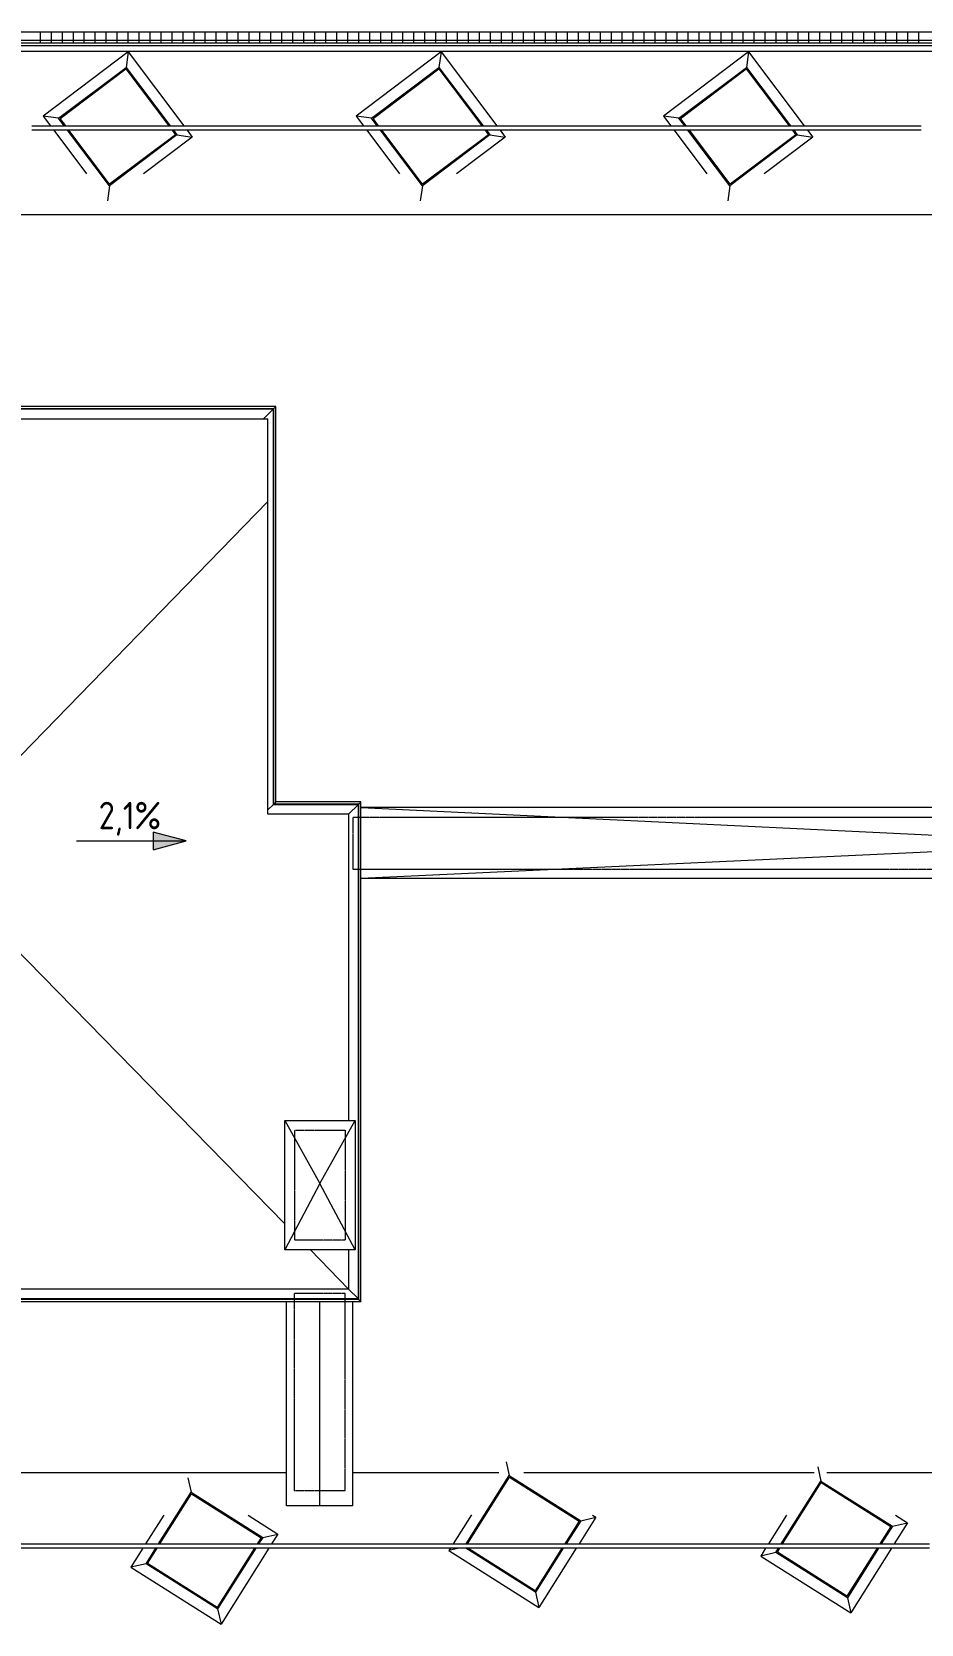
# Model space of a CAD drawing. Header units: millimetres. Extents: x -515342 to 330399, y -224905 to 507333.
# Drawn here: x -305582 to -297482, y 490956 to 505448 of the extents above; entities that cross this region are included whole.
import ezdxf

# ---------------------------------------------------------------- set-up
doc = ezdxf.new("R2010")
doc.units = ezdxf.units.MM
doc.linetypes.add('ADSK_Невидимые', pattern=[5, 3, -2])
for name, color, linetype, lineweight in [('Витраж', 7, 'Continuous', 0), ('Крыша', 7, 'Continuous', 0), ('Линии', 7, 'Continuous', 0), ('Обобщенные модели', 7, 'Continuous', 0), ('Ограждение', 7, 'Continuous', 0), ('Размеры', 7, 'Continuous', 0), ('Стены', 7, 'Continuous', 0), ('Стены наружные', 7, 'Continuous', 0)]:
    doc.layers.add(name, color=color, linetype=linetype, lineweight=lineweight)
doc.styles.add('GOST Common_1', font='', dxfattribs={"width": 0.9, "height": 250})
doc.styles.get('GOST Common_1').set_extended_font_data('GOST Common')

# ---------------------------------------------------------------- blocks, each defined once
blk = doc.blocks.new('Ограждение - Ограждение-9804452-О_АР_П_Крыша')
at = {"layer": 'Ограждение'}
for p, q in [((48687, 13173), (48687, 5027)), ((55848, 13173), (48687, 13173)), ((48709, 13151), (48688, 13172)), ((48709, 13151), (48709, 5049)), ((55826, 13151), (48709, 13151)), ((48710, 5050), (48710, 13150)), ((48800, 13060), (48710, 13150)), ((48710, 13150), (55825, 13150)), ((55825, 13150), (55735, 13060)), ((55825, 13150), (55825, 9550)), ((55847, 13172), (55826, 13151)), ((55826, 9551), (55826, 13151)), ((55848, 9573), (55848, 13173)), ((55826, 9551), (55847, 9572)), ((56623, 9573), (55848, 9573)), ((56601, 9551), (56622, 9572)), ((56623, 5027), (56623, 9573)), ((55775, 9500), (55825, 9550)), ((55825, 9550), (56600, 9550)), ((56601, 9551), (55826, 9551)), ((56510, 9460), (56600, 9550)), ((56600, 9550), (56600, 5050)), ((56601, 5049), (56601, 9551)), ((48800, 5140), (48710, 5050)), ((56510, 5140), (56600, 5050)), ((48687, 5027), (56623, 5027)), ((48709, 5049), (48688, 5028)), ((48709, 5049), (56601, 5049)), ((56600, 5050), (48710, 5050)), ((56601, 5049), (56622, 5028))]:
    blk.add_line(p, q, dxfattribs=at)
for points in [[(48688, 13172), (48688, 13172), (48687, 13173), (48687, 13173), (48687, 13173), (48687, 13173)], [(48710, 13150), (48710, 13150), (48710, 13150), (48709, 13151), (48709, 13151), (48709, 13151)], [(55826, 13151), (55826, 13151), (55826, 13151), (55825, 13150), (55825, 13150), (55825, 13150)], [(55848, 13173), (55848, 13173), (55848, 13173), (55848, 13173), (55847, 13172), (55847, 13172)], [(55847, 9572), (55847, 9572), (55848, 9573), (55848, 9573), (55848, 9573), (55848, 9573)], [(56622, 9572), (56622, 9572), (56623, 9573), (56623, 9573), (56623, 9573), (56623, 9573)], [(55825, 9550), (55825, 9550), (55825, 9550), (55826, 9551), (55826, 9551), (55826, 9551)], [(56600, 9550), (56600, 9550), (56600, 9550), (56601, 9551), (56601, 9551), (56601, 9551)], [(48688, 5028), (48688, 5028), (48687, 5027), (48687, 5027), (48687, 5027), (48687, 5027)], [(48710, 5050), (48710, 5050), (48710, 5050), (48709, 5049), (48709, 5049), (48709, 5049)], [(56600, 5050), (56600, 5050), (56600, 5050), (56601, 5049), (56601, 5049), (56601, 5049)], [(56622, 5028), (56622, 5028), (56623, 5027), (56623, 5027), (56623, 5027), (56623, 5027)]]:
    blk.add_open_spline(points, degree=3, dxfattribs=at)
blk = doc.blocks.new('Ограждение - Ограждение-9809664-О_АР_П_Крыша')
at = {"layer": 'Ограждение'}
for p, q in [((101498, 16478), (152, 16478)), ((174, 16456), (101476, 16456)), ((101475, 16455), (175, 16455))]:
    blk.add_line(p, q, dxfattribs=at)
blk = doc.blocks.new('Прямоугольный импост - АР_Импост_40х40 _стойка ограждения на кровле_-10057260-О_АР_П_Крыша')
at = {"layer": 'Витраж'}
for p, q in [((675, 20), (975, 20)), ((975, -20), (675, -20))]:
    blk.add_line(p, q, dxfattribs=at)
blk = doc.blocks.new('Прямоугольный импост - АР_Импост_40х40 _поручень ограждения на кровле_-10058576-О_АР_П_Крыша')
at = {"layer": 'Витраж'}
for p, q in [((52060, 15725), (52360, 15725)), ((52360, 15685), (52060, 15685))]:
    blk.add_line(p, q, dxfattribs=at)
blk = doc.blocks.new('FP_16-О_АР_П_Крыша')
at = {"layer": 'Обобщенные модели'}
for p, q in [((101131, 75), (0, 75)), ((39626, 84), (39626, 103)), ((39626, 41), (39626, 84)), ((39626, 0), (39626, 41)), ((39726, 84), (39726, 103)), ((39726, 41), (39726, 84)), ((39726, 0), (39726, 41)), ((39826, 84), (39826, 103)), ((39826, 41), (39826, 84)), ((39826, 0), (39826, 41)), ((39926, 84), (39926, 103)), ((39926, 41), (39926, 84)), ((39926, 0), (39926, 41)), ((40026, 84), (40026, 103)), ((40026, 41), (40026, 84)), ((40026, 0), (40026, 41)), ((40126, 84), (40126, 103)), ((40126, 41), (40126, 84)), ((40126, 0), (40126, 41)), ((40226, 84), (40226, 103)), ((40226, 41), (40226, 84)), ((40226, 0), (40226, 41)), ((40326, 84), (40326, 103)), ((40326, 41), (40326, 84)), ((40326, 0), (40326, 41)), ((40426, 84), (40426, 103)), ((40426, 41), (40426, 84)), ((40426, 0), (40426, 41)), ((40526, 84), (40526, 103)), ((40526, 41), (40526, 84)), ((40526, 0), (40526, 41)), ((40626, 84), (40626, 103)), ((40626, 41), (40626, 84)), ((40626, 0), (40626, 41)), ((40726, 84), (40726, 103)), ((40726, 41), (40726, 84)), ((40726, 0), (40726, 41)), ((40826, 84), (40826, 103)), ((40826, 41), (40826, 84)), ((40826, 0), (40826, 41)), ((40926, 84), (40926, 103)), ((40926, 41), (40926, 84)), ((40926, 0), (40926, 41)), ((41026, 84), (41026, 103)), ((41026, 41), (41026, 84)), ((41026, 0), (41026, 41)), ((41126, 84), (41126, 103)), ((41126, 41), (41126, 84)), ((41126, 0), (41126, 41)), ((41226, 84), (41226, 103)), ((41226, 41), (41226, 84)), ((41226, 0), (41226, 41)), ((41326, 84), (41326, 103)), ((41326, 41), (41326, 84)), ((41326, 0), (41326, 41)), ((41426, 84), (41426, 103)), ((41426, 41), (41426, 84)), ((41426, 0), (41426, 41)), ((41526, 84), (41526, 103)), ((41526, 41), (41526, 84)), ((41526, 0), (41526, 41)), ((41626, 84), (41626, 103)), ((41626, 41), (41626, 84)), ((41626, 0), (41626, 41)), ((41726, 84), (41726, 103)), ((41726, 41), (41726, 84)), ((41726, 0), (41726, 41)), ((41826, 84), (41826, 103)), ((41826, 41), (41826, 84)), ((41826, 0), (41826, 41)), ((41926, 84), (41926, 103)), ((41926, 41), (41926, 84)), ((41926, 0), (41926, 41)), ((42026, 84), (42026, 103)), ((42026, 41), (42026, 84)), ((42026, 0), (42026, 41)), ((42126, 84), (42126, 103)), ((42126, 41), (42126, 84)), ((42126, 0), (42126, 41)), ((42226, 84), (42226, 103)), ((42226, 41), (42226, 84)), ((42226, 0), (42226, 41)), ((42326, 84), (42326, 103)), ((42326, 41), (42326, 84)), ((42326, 0), (42326, 41)), ((42426, 84), (42426, 103)), ((42426, 41), (42426, 84)), ((42426, 0), (42426, 41)), ((42526, 84), (42526, 103)), ((42526, 41), (42526, 84)), ((42526, 0), (42526, 41)), ((42626, 84), (42626, 103)), ((42626, 41), (42626, 84)), ((42626, 0), (42626, 41)), ((42726, 84), (42726, 103)), ((42726, 41), (42726, 84)), ((42726, 0), (42726, 41)), ((42826, 84), (42826, 103)), ((42826, 41), (42826, 84)), ((42826, 0), (42826, 41)), ((42926, 84), (42926, 103)), ((42926, 41), (42926, 84)), ((42926, 0), (42926, 41)), ((43026, 84), (43026, 103)), ((43026, 41), (43026, 84)), ((43026, 0), (43026, 41)), ((43126, 84), (43126, 103)), ((43126, 41), (43126, 84)), ((43126, 0), (43126, 41)), ((43226, 84), (43226, 103)), ((43226, 41), (43226, 84)), ((43226, 0), (43226, 41)), ((43326, 84), (43326, 103)), ((43326, 41), (43326, 84)), ((43326, 0), (43326, 41)), ((43426, 84), (43426, 103)), ((43426, 41), (43426, 84)), ((43426, 0), (43426, 41)), ((43526, 84), (43526, 103)), ((43526, 41), (43526, 84)), ((43526, 0), (43526, 41)), ((43626, 84), (43626, 103)), ((43626, 41), (43626, 84)), ((43626, 0), (43626, 41)), ((43726, 84), (43726, 103)), ((43726, 41), (43726, 84)), ((43726, 0), (43726, 41)), ((43826, 84), (43826, 103)), ((43826, 41), (43826, 84)), ((43826, 0), (43826, 41)), ((43926, 84), (43926, 103)), ((43926, 41), (43926, 84)), ((43926, 0), (43926, 41)), ((44026, 84), (44026, 103)), ((44026, 41), (44026, 84)), ((44026, 0), (44026, 41)), ((44126, 84), (44126, 103)), ((44126, 41), (44126, 84)), ((44126, 0), (44126, 41)), ((44226, 84), (44226, 103)), ((44226, 41), (44226, 84)), ((44226, 0), (44226, 41)), ((44326, 84), (44326, 103)), ((44326, 41), (44326, 84)), ((44326, 0), (44326, 41)), ((44426, 84), (44426, 103)), ((44426, 41), (44426, 84)), ((44426, 0), (44426, 41)), ((44526, 84), (44526, 103)), ((44526, 41), (44526, 84)), ((44526, 0), (44526, 41)), ((44626, 84), (44626, 103)), ((44626, 41), (44626, 84)), ((44626, 0), (44626, 41)), ((44726, 84), (44726, 103)), ((44726, 41), (44726, 84)), ((44726, 0), (44726, 41)), ((44826, 84), (44826, 103)), ((44826, 41), (44826, 84)), ((44826, 0), (44826, 41)), ((44926, 84), (44926, 103)), ((44926, 41), (44926, 84)), ((44926, 0), (44926, 41)), ((45026, 84), (45026, 103)), ((45026, 41), (45026, 84)), ((45026, 0), (45026, 41)), ((45126, 84), (45126, 103)), ((45126, 41), (45126, 84)), ((45126, 0), (45126, 41)), ((45226, 84), (45226, 103)), ((45226, 41), (45226, 84)), ((45226, 0), (45226, 41)), ((45326, 84), (45326, 103)), ((45326, 41), (45326, 84)), ((45326, 0), (45326, 41)), ((45426, 84), (45426, 103)), ((45426, 41), (45426, 84)), ((45426, 0), (45426, 41)), ((45526, 84), (45526, 103)), ((45526, 41), (45526, 84)), ((45526, 0), (45526, 41)), ((45626, 84), (45626, 103)), ((45626, 41), (45626, 84)), ((45626, 0), (45626, 41)), ((45726, 84), (45726, 103)), ((45726, 41), (45726, 84)), ((45726, 0), (45726, 41)), ((45826, 84), (45826, 103)), ((45826, 41), (45826, 84)), ((45826, 0), (45826, 41)), ((45926, 84), (45926, 103)), ((45926, 41), (45926, 84)), ((45926, 0), (45926, 41)), ((46026, 84), (46026, 103)), ((46026, 41), (46026, 84)), ((46026, 0), (46026, 41)), ((46126, 84), (46126, 103)), ((46126, 41), (46126, 84)), ((46126, 0), (46126, 41)), ((46226, 84), (46226, 103)), ((46226, 41), (46226, 84)), ((46226, 0), (46226, 41)), ((46326, 84), (46326, 103)), ((46326, 41), (46326, 84)), ((46326, 0), (46326, 41)), ((46426, 84), (46426, 103)), ((46426, 41), (46426, 84)), ((46426, 0), (46426, 41)), ((46526, 84), (46526, 103)), ((46526, 41), (46526, 84)), ((46526, 0), (46526, 41)), ((46626, 84), (46626, 103)), ((46626, 41), (46626, 84)), ((46626, 0), (46626, 41)), ((46726, 84), (46726, 103)), ((46726, 41), (46726, 84)), ((46726, 0), (46726, 41)), ((46826, 84), (46826, 103)), ((46826, 41), (46826, 84)), ((46826, 0), (46826, 41)), ((46926, 84), (46926, 103)), ((46926, 41), (46926, 84)), ((46926, 0), (46926, 41)), ((47026, 84), (47026, 103)), ((47026, 41), (47026, 84)), ((47026, 0), (47026, 41)), ((47126, 84), (47126, 103)), ((47126, 41), (47126, 84)), ((47126, 0), (47126, 41)), ((47226, 84), (47226, 103)), ((47226, 41), (47226, 84)), ((47226, 0), (47226, 41)), ((47326, 84), (47326, 103)), ((47326, 41), (47326, 84)), ((47326, 0), (47326, 41)), ((47426, 84), (47426, 103)), ((47426, 41), (47426, 84)), ((47426, 0), (47426, 41)), ((47526, 84), (47526, 103)), ((47526, 41), (47526, 84)), ((47526, 0), (47526, 41)), ((47626, 84), (47626, 103)), ((47626, 41), (47626, 84)), ((47626, 0), (47626, 41))]:
    blk.add_line(p, q, dxfattribs=at)
blk = doc.blocks.new('Влж_Решетка для желоба - Решетка 125-9890054-О_АР_П_Крыша')
at = {"layer": 'Обобщенные модели'}
blk.add_line((101131, 0), (0, 0), dxfattribs=at)
blk.add_blockref('FP_16-О_АР_П_Крыша', (0, 0), dxfattribs=at)

msp = doc.modelspace()

# ---------------------------------------------------------------- hatches: boundary and pattern name
at = {"layer": 'Размеры'}
msp.add_hatch(color=256, dxfattribs=at).paths.add_polyline_path([(-304175.898, 498083.711), (-304475.898, 498164.0957), (-304475.898, 498003.3262)])

# ---------------------------------------------------------------- linework, layer by layer
at = {"layer": 'Крыша'}
for p, q in [((-358982.0024, 505271.4811), (-257782.0024, 505271.4811)), ((-305324.5183, 504659.1279), (-304725.5417, 505110.4892)), ((-304725.5417, 505110.4892), (-304334.4411, 504591.4811)), ((-302474.5183, 504659.1279), (-301875.5417, 505110.4892)), ((-301875.5417, 505110.4892), (-301484.4411, 504591.4811)), ((-299674.5183, 504659.1279), (-299075.5417, 505110.4892)), ((-299075.5417, 505110.4892), (-298684.4411, 504591.4811)), ((-305273.5428, 504591.4811), (-305324.5183, 504659.1279)), ((-302423.5428, 504591.4811), (-302474.5183, 504659.1279)), ((-299623.5428, 504591.4811), (-299674.5183, 504659.1279)), ((-304873.1571, 504060.1513), (-305243.4007, 504551.4811)), ((-304274.1804, 504511.5125), (-304873.1571, 504060.1513)), ((-304304.2989, 504551.4811), (-304274.1804, 504511.5125)), ((-302023.1571, 504060.1513), (-302393.4007, 504551.4811)), ((-301424.1804, 504511.5125), (-302023.1571, 504060.1513)), ((-301454.2989, 504551.4811), (-301424.1804, 504511.5125)), ((-299223.1571, 504060.1513), (-299593.4007, 504551.4811)), ((-298624.1804, 504511.5125), (-299223.1571, 504060.1513)), ((-298654.2989, 504551.4811), (-298624.1804, 504511.5125)), ((-257952.0024, 503781.4369), (-306247.0024, 503781.4369)), ((-310407.0024, 501926.4811), (-303432.0024, 501926.4811)), ((-303432.0024, 498326.4811), (-303432.0024, 501926.4811)), ((-306567.0024, 497955.33), (-303432.0024, 501172.2702)), ((-295831.6231, 498060.4198), (-302583.7758, 498386.0211)), ((-302583.7751, 498391.4811), (-289292.0024, 498391.4811)), ((-302697.0024, 498326.4811), (-303432.0024, 498326.4811)), ((-302697.0024, 498326.4811), (-302697.0024, 495541.4811)), ((-303277.0024, 494598.2983), (-306567.0024, 497955.33)), ((-302583.8563, 497746.7374), (-295831.6231, 498060.4198)), ((-289292.0024, 497741.4811), (-302583.857, 497741.4811)), ((-303277.0024, 495541.4811), (-302637.0024, 495541.4811)), ((-303277.0024, 495541.4811), (-302960.2257, 494966.2379)), ((-303277.0024, 494361.4811), (-303277.0024, 495541.4811)), ((-302960.2257, 494966.2379), (-302637.0024, 495541.4811)), ((-302637.0024, 495541.4811), (-302637.0024, 494361.4811)), ((-302960.2257, 494966.2379), (-303277.0024, 494361.4811)), ((-302637.0024, 494361.4811), (-302960.2257, 494966.2379)), ((-302637.0024, 494361.4811), (-303277.0024, 494361.4811)), ((-302697.0024, 494006.4811), (-303044.9139, 494361.4811)), ((-302697.0024, 494361.4811), (-302697.0024, 494006.4811)), ((-302697.0024, 494006.4811), (-310407.0024, 494006.4811)), ((-303262.0024, 492031.7783), (-303262.0024, 493893.2967)), ((-302962.0024, 493893.275), (-302962.0024, 492031.7783)), ((-302662.0024, 493893.2534), (-302662.0024, 492031.7783)), ((-309739.1189, 492336.4212), (-303262.0024, 492336.4212)), ((-302662.0024, 492336.4212), (-301328.7647, 492336.4212)), ((-301614.8291, 491686.4811), (-301231.405, 492294.3342)), ((-301231.405, 492294.3342), (-300597.0608, 491894.1999)), ((-301101.6926, 492336.4212), (-298457.9325, 492336.4212)), ((-298340.7016, 492336.4212), (-289993.614, 492336.4212)), ((-304415.118, 491686.4811), (-304127.4306, 492142.56)), ((-304127.4306, 492142.56), (-303493.0864, 491742.4256)), ((-298743.997, 491686.4811), (-298391.8375, 492244.7694)), ((-298391.8375, 492244.7694), (-297757.4933, 491844.6351)), ((-302662.0024, 492031.7783), (-303262.0024, 492031.7783)), ((-300597.0608, 491894.1999), (-300728.0865, 491686.4811)), ((-297757.4933, 491844.6351), (-297857.2544, 491686.4811)), ((-303493.0864, 491742.4256), (-303528.3754, 491686.4811)), ((-304527.5649, 491508.2158), (-304440.3493, 491646.4811)), ((-303553.6067, 491646.4811), (-303893.2208, 491108.0815)), ((-300997.1951, 491259.8558), (-301610.1232, 491646.4811)), ((-300753.3179, 491646.4811), (-300997.1951, 491259.8558)), ((-298791.9718, 491610.4252), (-298769.2283, 491646.4811)), ((-298157.6277, 491210.2909), (-298791.9718, 491610.4252)), ((-297882.4857, 491646.4811), (-298157.6277, 491210.2909)), ((-303893.2208, 491108.0815), (-304527.5649, 491508.2158))]:
    msp.add_line(p, q, dxfattribs=at)
at = {"layer": 'Линии', "linetype": 'ADSK_Невидимые'}
for p, q in [((-289382.0024, 498296.4811), (-302657.0024, 498296.4811)), ((-302657.0024, 498296.4811), (-302657.0024, 497826.4811)), ((-302657.0024, 497826.4811), (-289382.0024, 497826.4811)), ((-303187.0024, 495451.4811), (-302727.0024, 495451.4811)), ((-303187.0024, 494451.4811), (-303187.0024, 495451.4811)), ((-302727.0024, 495451.4811), (-302727.0024, 494451.4811)), ((-302727.0024, 494451.4811), (-303187.0024, 494451.4811)), ((-303192.0024, 493966.4811), (-303192.0024, 492171.4212)), ((-302727.0024, 493966.4811), (-303192.0024, 493966.4811)), ((-302727.0024, 492171.4212), (-302727.0024, 493966.4811)), ((-303192.0024, 492171.4212), (-302727.0024, 492171.4212))]:
    msp.add_line(p, q, dxfattribs=at)
at = {"layer": 'Размеры'}
for p, q in [((-305175.898, 498083.711), (-304175.898, 498083.711)), ((-304175.898, 498083.711), (-304475.898, 498164.0957)), ((-304475.898, 498164.0957), (-304475.898, 498003.3262)), ((-304475.898, 498003.3262), (-304175.898, 498083.711))]:
    msp.add_line(p, q, dxfattribs=at)
at = {"layer": 'Стены'}
for p, q in [((-304703.8915, 505264.5387), (-305478.5679, 504680.7781)), ((-304703.8915, 505264.5387), (-304723.5735, 505124.4937)), ((-304703.8915, 505264.5387), (-304196.7062, 504591.4811)), ((-301853.8915, 505264.5387), (-302628.5679, 504680.7781)), ((-301853.8915, 505264.5387), (-301873.5735, 505124.4937)), ((-301853.8915, 505264.5387), (-301346.7062, 504591.4811)), ((-299053.8915, 505264.5387), (-299828.5679, 504680.7781)), ((-299053.8915, 505264.5387), (-299073.5735, 505124.4937)), ((-299053.8915, 505264.5387), (-298546.7062, 504591.4811)), ((-305338.5228, 504661.0961), (-305478.5679, 504680.7781)), ((-305478.5679, 504680.7781), (-305411.2778, 504591.4811)), ((-302488.5228, 504661.0961), (-302628.5679, 504680.7781)), ((-302628.5679, 504680.7781), (-302561.2778, 504591.4811)), ((-299688.5228, 504661.0961), (-299828.5679, 504680.7781)), ((-299828.5679, 504680.7781), (-299761.2778, 504591.4811)), ((-305381.1356, 504551.4811), (-305082.9693, 504155.8011)), ((-304120.1309, 504489.8623), (-304563.445, 504155.8011)), ((-304260.1759, 504509.5443), (-304120.1309, 504489.8623)), ((-304166.564, 504551.4811), (-304120.1309, 504489.8623)), ((-302531.1356, 504551.4811), (-302232.9693, 504155.8011)), ((-301270.1309, 504489.8623), (-301713.445, 504155.8011)), ((-301410.1759, 504509.5443), (-301270.1309, 504489.8623)), ((-301316.564, 504551.4811), (-301270.1309, 504489.8623)), ((-299731.1356, 504551.4811), (-299432.9693, 504155.8011)), ((-298470.1309, 504489.8623), (-298913.445, 504155.8011)), ((-298610.1759, 504509.5443), (-298470.1309, 504489.8623)), ((-298516.564, 504551.4811), (-298470.1309, 504489.8623)), ((-304875.1253, 504046.1467), (-304894.1673, 503910.6559)), ((-302025.1253, 504046.1467), (-302044.1673, 503910.6559)), ((-299225.1253, 504046.1467), (-299244.1673, 503910.6559)), ((-301262.921, 492433.5369), (-301234.5278, 492308.1273)), ((-304160.3598, 492288.0045), (-304130.5534, 492156.353)), ((-298424.0805, 492387.1832), (-298394.9603, 492258.5625)), ((-304380.3874, 491947.7212), (-304545.1736, 491686.4811)), ((-303612.3665, 491947.7212), (-303341.3629, 491776.7764)), ((-301578.63, 491950.0494), (-301744.8847, 491686.4811)), ((-300445.3373, 491928.5507), (-300598.031, 491686.4811)), ((-300583.2677, 491897.3227), (-300445.3373, 491928.5507)), ((-300475.7288, 491947.7212), (-300445.3373, 491928.5507)), ((-298709.2664, 491947.7212), (-298874.0526, 491686.4811)), ((-297743.7003, 491847.7579), (-297605.7698, 491878.9859)), ((-297605.7698, 491878.9859), (-297727.1988, 491686.4811)), ((-297714.7379, 491947.7212), (-297605.7698, 491878.9859)), ((-303479.2934, 491745.5484), (-303341.3629, 491776.7764)), ((-303341.3629, 491776.7764), (-303398.3198, 491686.4811)), ((-304570.4049, 491646.4811), (-304679.2884, 491473.865)), ((-303423.5512, 491646.4811), (-303858.87, 490956.358)), ((-301691.2068, 491646.4811), (-301783.2628, 491625.6393)), ((-301770.1161, 491646.4811), (-301783.2628, 491625.6393)), ((-301783.2628, 491625.6393), (-300962.8443, 491108.1322)), ((-300623.2623, 491646.4811), (-300962.8443, 491108.1322)), ((-298899.2839, 491646.4811), (-298943.6953, 491576.0745)), ((-298805.7649, 491607.3024), (-298943.6953, 491576.0745)), ((-298943.6953, 491576.0745), (-298123.2769, 491058.5674)), ((-297752.4302, 491646.4811), (-298123.2769, 491058.5674)), ((-304541.358, 491505.093), (-304679.2884, 491473.865)), ((-304679.2884, 491473.865), (-303858.87, 490956.358)), ((-300994.0723, 491246.0627), (-300962.8443, 491108.1322)), ((-298154.5049, 491196.4979), (-298123.2769, 491058.5674)), ((-303890.098, 491094.2884), (-303858.87, 490956.358))]:
    msp.add_line(p, q, dxfattribs=at)
at = {"layer": 'Стены наружные'}
for p, q in [((-305338.5228, 504661.0961), (-304723.5735, 505124.4937)), ((-304723.5735, 505124.4937), (-304321.9197, 504591.4811)), ((-302488.5228, 504661.0961), (-301873.5735, 505124.4937)), ((-301873.5735, 505124.4937), (-301471.9197, 504591.4811)), ((-299688.5228, 504661.0961), (-299073.5735, 505124.4937)), ((-299073.5735, 505124.4937), (-298671.9197, 504591.4811)), ((-305286.0642, 504591.4811), (-305338.5228, 504661.0961)), ((-302436.0642, 504591.4811), (-302488.5228, 504661.0961)), ((-299636.0642, 504591.4811), (-299688.5228, 504661.0961)), ((-304875.1253, 504046.1467), (-305255.922, 504551.4811)), ((-304260.1759, 504509.5443), (-304875.1253, 504046.1467)), ((-304291.7776, 504551.4811), (-304260.1759, 504509.5443)), ((-302025.1253, 504046.1467), (-302405.922, 504551.4811)), ((-301410.1759, 504509.5443), (-302025.1253, 504046.1467)), ((-301441.7776, 504551.4811), (-301410.1759, 504509.5443)), ((-299225.1253, 504046.1467), (-299605.922, 504551.4811)), ((-298610.1759, 504509.5443), (-299225.1253, 504046.1467)), ((-298641.7776, 504551.4811), (-298610.1759, 504509.5443)), ((-301626.6524, 491686.4811), (-301234.5278, 492308.1273)), ((-301234.5278, 492308.1273), (-300583.2677, 491897.3227)), ((-304426.9412, 491686.4811), (-304130.5534, 492156.353)), ((-304130.5534, 492156.353), (-303479.2934, 491745.5484)), ((-298755.8202, 491686.4811), (-298394.9603, 492258.5625)), ((-298394.9603, 492258.5625), (-297743.7003, 491847.7579)), ((-300583.2677, 491897.3227), (-300716.2633, 491686.4811)), ((-297743.7003, 491847.7579), (-297845.4311, 491686.4811)), ((-303479.2934, 491745.5484), (-303516.5521, 491686.4811)), ((-304541.358, 491505.093), (-304452.1726, 491646.4811)), ((-303541.7835, 491646.4811), (-303890.098, 491094.2884)), ((-300994.0723, 491246.0627), (-301628.8669, 491646.4811)), ((-300741.4947, 491646.4811), (-300994.0723, 491246.0627)), ((-298805.7649, 491607.3024), (-298781.0516, 491646.4811)), ((-298154.5049, 491196.4979), (-298805.7649, 491607.3024)), ((-297870.6625, 491646.4811), (-298154.5049, 491196.4979)), ((-303890.098, 491094.2884), (-304541.358, 491505.093))]:
    msp.add_line(p, q, dxfattribs=at)

# ---------------------------------------------------------------- block references
at = {"layer": 'Витраж'}
for name, p in [('Прямоугольный импост - АР_Импост_40х40 _поручень ограждения на кровле_-10058576-О_АР_П_Крыша', (-357642.0024, 488866.4811)), ('Прямоугольный импост - АР_Импост_40х40 _поручень ограждения на кровле_-10058576-О_АР_П_Крыша', (-357342.0024, 488866.4811)), ('Прямоугольный импост - АР_Импост_40х40 _поручень ограждения на кровле_-10058576-О_АР_П_Крыша', (-357042.0024, 488866.4811)), ('Прямоугольный импост - АР_Импост_40х40 _поручень ограждения на кровле_-10058576-О_АР_П_Крыша', (-356742.0024, 488866.4811)), ('Прямоугольный импост - АР_Импост_40х40 _поручень ограждения на кровле_-10058576-О_АР_П_Крыша', (-356442.0024, 488866.4811)), ('Прямоугольный импост - АР_Импост_40х40 _поручень ограждения на кровле_-10058576-О_АР_П_Крыша', (-356142.0024, 488866.4811)), ('Прямоугольный импост - АР_Импост_40х40 _поручень ограждения на кровле_-10058576-О_АР_П_Крыша', (-355842.0024, 488866.4811)), ('Прямоугольный импост - АР_Импост_40х40 _поручень ограждения на кровле_-10058576-О_АР_П_Крыша', (-355542.0024, 488866.4811)), ('Прямоугольный импост - АР_Импост_40х40 _поручень ограждения на кровле_-10058576-О_АР_П_Крыша', (-355242.0024, 488866.4811)), ('Прямоугольный импост - АР_Импост_40х40 _поручень ограждения на кровле_-10058576-О_АР_П_Крыша', (-354942.0024, 488866.4811)), ('Прямоугольный импост - АР_Импост_40х40 _поручень ограждения на кровле_-10058576-О_АР_П_Крыша', (-354642.0024, 488866.4811)), ('Прямоугольный импост - АР_Импост_40х40 _поручень ограждения на кровле_-10058576-О_АР_П_Крыша', (-354342.0024, 488866.4811)), ('Прямоугольный импост - АР_Импост_40х40 _поручень ограждения на кровле_-10058576-О_АР_П_Крыша', (-354042.0024, 488866.4811)), ('Прямоугольный импост - АР_Импост_40х40 _поручень ограждения на кровле_-10058576-О_АР_П_Крыша', (-353742.0024, 488866.4811)), ('Прямоугольный импост - АР_Импост_40х40 _поручень ограждения на кровле_-10058576-О_АР_П_Крыша', (-353442.0024, 488866.4811)), ('Прямоугольный импост - АР_Импост_40х40 _поручень ограждения на кровле_-10058576-О_АР_П_Крыша', (-353142.0024, 488866.4811)), ('Прямоугольный импост - АР_Импост_40х40 _поручень ограждения на кровле_-10058576-О_АР_П_Крыша', (-352842.0024, 488866.4811)), ('Прямоугольный импост - АР_Импост_40х40 _поручень ограждения на кровле_-10058576-О_АР_П_Крыша', (-352542.0024, 488866.4811)), ('Прямоугольный импост - АР_Импост_40х40 _поручень ограждения на кровле_-10058576-О_АР_П_Крыша', (-352242.0024, 488866.4811)), ('Прямоугольный импост - АР_Импост_40х40 _поручень ограждения на кровле_-10058576-О_АР_П_Крыша', (-351942.0024, 488866.4811)), ('Прямоугольный импост - АР_Импост_40х40 _поручень ограждения на кровле_-10058576-О_АР_П_Крыша', (-351642.0024, 488866.4811)), ('Прямоугольный импост - АР_Импост_40х40 _поручень ограждения на кровле_-10058576-О_АР_П_Крыша', (-351342.0024, 488866.4811)), ('Прямоугольный импост - АР_Импост_40х40 _поручень ограждения на кровле_-10058576-О_АР_П_Крыша', (-351042.0024, 488866.4811)), ('Прямоугольный импост - АР_Импост_40х40 _поручень ограждения на кровле_-10058576-О_АР_П_Крыша', (-350742.0024, 488866.4811)), ('Прямоугольный импост - АР_Импост_40х40 _поручень ограждения на кровле_-10058576-О_АР_П_Крыша', (-350442.0024, 488866.4811)), ('Прямоугольный импост - АР_Импост_40х40 _поручень ограждения на кровле_-10058576-О_АР_П_Крыша', (-350142.0024, 488866.4811)), ('Прямоугольный импост - АР_Импост_40х40 _поручень ограждения на кровле_-10058576-О_АР_П_Крыша', (-349842.0024, 488866.4811)), ('Прямоугольный импост - АР_Импост_40х40 _стойка ограждения на кровле_-10057260-О_АР_П_Крыша', (-306482.0024, 491666.4811)), ('Прямоугольный импост - АР_Импост_40х40 _стойка ограждения на кровле_-10057260-О_АР_П_Крыша', (-306182.0024, 491666.4811)), ('Прямоугольный импост - АР_Импост_40х40 _стойка ограждения на кровле_-10057260-О_АР_П_Крыша', (-305882.0024, 491666.4811)), ('Прямоугольный импост - АР_Импост_40х40 _стойка ограждения на кровле_-10057260-О_АР_П_Крыша', (-305582.0024, 491666.4811)), ('Прямоугольный импост - АР_Импост_40х40 _стойка ограждения на кровле_-10057260-О_АР_П_Крыша', (-305282.0024, 491666.4811)), ('Прямоугольный импост - АР_Импост_40х40 _стойка ограждения на кровле_-10057260-О_АР_П_Крыша', (-304982.0024, 491666.4811)), ('Прямоугольный импост - АР_Импост_40х40 _стойка ограждения на кровле_-10057260-О_АР_П_Крыша', (-304682.0024, 491666.4811)), ('Прямоугольный импост - АР_Импост_40х40 _стойка ограждения на кровле_-10057260-О_АР_П_Крыша', (-304382.0024, 491666.4811)), ('Прямоугольный импост - АР_Импост_40х40 _стойка ограждения на кровле_-10057260-О_АР_П_Крыша', (-304082.0024, 491666.4811)), ('Прямоугольный импост - АР_Импост_40х40 _стойка ограждения на кровле_-10057260-О_АР_П_Крыша', (-303782.0024, 491666.4811)), ('Прямоугольный импост - АР_Импост_40х40 _стойка ограждения на кровле_-10057260-О_АР_П_Крыша', (-303482.0024, 491666.4811)), ('Прямоугольный импост - АР_Импост_40х40 _стойка ограждения на кровле_-10057260-О_АР_П_Крыша', (-303182.0024, 491666.4811)), ('Прямоугольный импост - АР_Импост_40х40 _стойка ограждения на кровле_-10057260-О_АР_П_Крыша', (-302882.0024, 491666.4811)), ('Прямоугольный импост - АР_Импост_40х40 _стойка ограждения на кровле_-10057260-О_АР_П_Крыша', (-302582.0024, 491666.4811)), ('Прямоугольный импост - АР_Импост_40х40 _стойка ограждения на кровле_-10057260-О_АР_П_Крыша', (-302282.0024, 491666.4811)), ('Прямоугольный импост - АР_Импост_40х40 _стойка ограждения на кровле_-10057260-О_АР_П_Крыша', (-301982.0024, 491666.4811)), ('Прямоугольный импост - АР_Импост_40х40 _стойка ограждения на кровле_-10057260-О_АР_П_Крыша', (-301682.0024, 491666.4811)), ('Прямоугольный импост - АР_Импост_40х40 _стойка ограждения на кровле_-10057260-О_АР_П_Крыша', (-301382.0024, 491666.4811)), ('Прямоугольный импост - АР_Импост_40х40 _стойка ограждения на кровле_-10057260-О_АР_П_Крыша', (-301082.0024, 491666.4811)), ('Прямоугольный импост - АР_Импост_40х40 _стойка ограждения на кровле_-10057260-О_АР_П_Крыша', (-300782.0024, 491666.4811)), ('Прямоугольный импост - АР_Импост_40х40 _стойка ограждения на кровле_-10057260-О_АР_П_Крыша', (-300482.0024, 491666.4811)), ('Прямоугольный импост - АР_Импост_40х40 _стойка ограждения на кровле_-10057260-О_АР_П_Крыша', (-300182.0024, 491666.4811)), ('Прямоугольный импост - АР_Импост_40х40 _стойка ограждения на кровле_-10057260-О_АР_П_Крыша', (-299882.0024, 491666.4811)), ('Прямоугольный импост - АР_Импост_40х40 _стойка ограждения на кровле_-10057260-О_АР_П_Крыша', (-299582.0024, 491666.4811)), ('Прямоугольный импост - АР_Импост_40х40 _стойка ограждения на кровле_-10057260-О_АР_П_Крыша', (-299282.0024, 491666.4811)), ('Прямоугольный импост - АР_Импост_40х40 _стойка ограждения на кровле_-10057260-О_АР_П_Крыша', (-298982.0024, 491666.4811)), ('Прямоугольный импост - АР_Импост_40х40 _стойка ограждения на кровле_-10057260-О_АР_П_Крыша', (-298682.0024, 491666.4811)), ('Прямоугольный импост - АР_Импост_40х40 _стойка ограждения на кровле_-10057260-О_АР_П_Крыша', (-298382.0024, 491666.4811))]:
    msp.add_blockref(name, p, dxfattribs=at)
at = {"layer": 'Обобщенные модели', "rotation": 180}
msp.add_blockref('Влж_Решетка для желоба - Решетка 125-9890054-О_АР_П_Крыша', (-257880.8916, 505447.4304), dxfattribs=at)
at = {"layer": 'Ограждение'}
for name in ['Ограждение - Ограждение-9809664-О_АР_П_Крыша', 'Ограждение - Ограждение-9804452-О_АР_П_Крыша']:
    msp.add_blockref(name, (-359207.0024, 488866.4811), dxfattribs=at)

# ---------------------------------------------------------------- texts
at = {"layer": 'Размеры', "insert": (-304972.577, 498440.418), "char_height": 250, "width": 712.029696, "attachment_point": 1, "line_spacing_factor": 1.022761, "style": 'GOST Common_1'}
msp.add_mtext('2,1%', dxfattribs=at)

doc.saveas('drawing.dxf')
